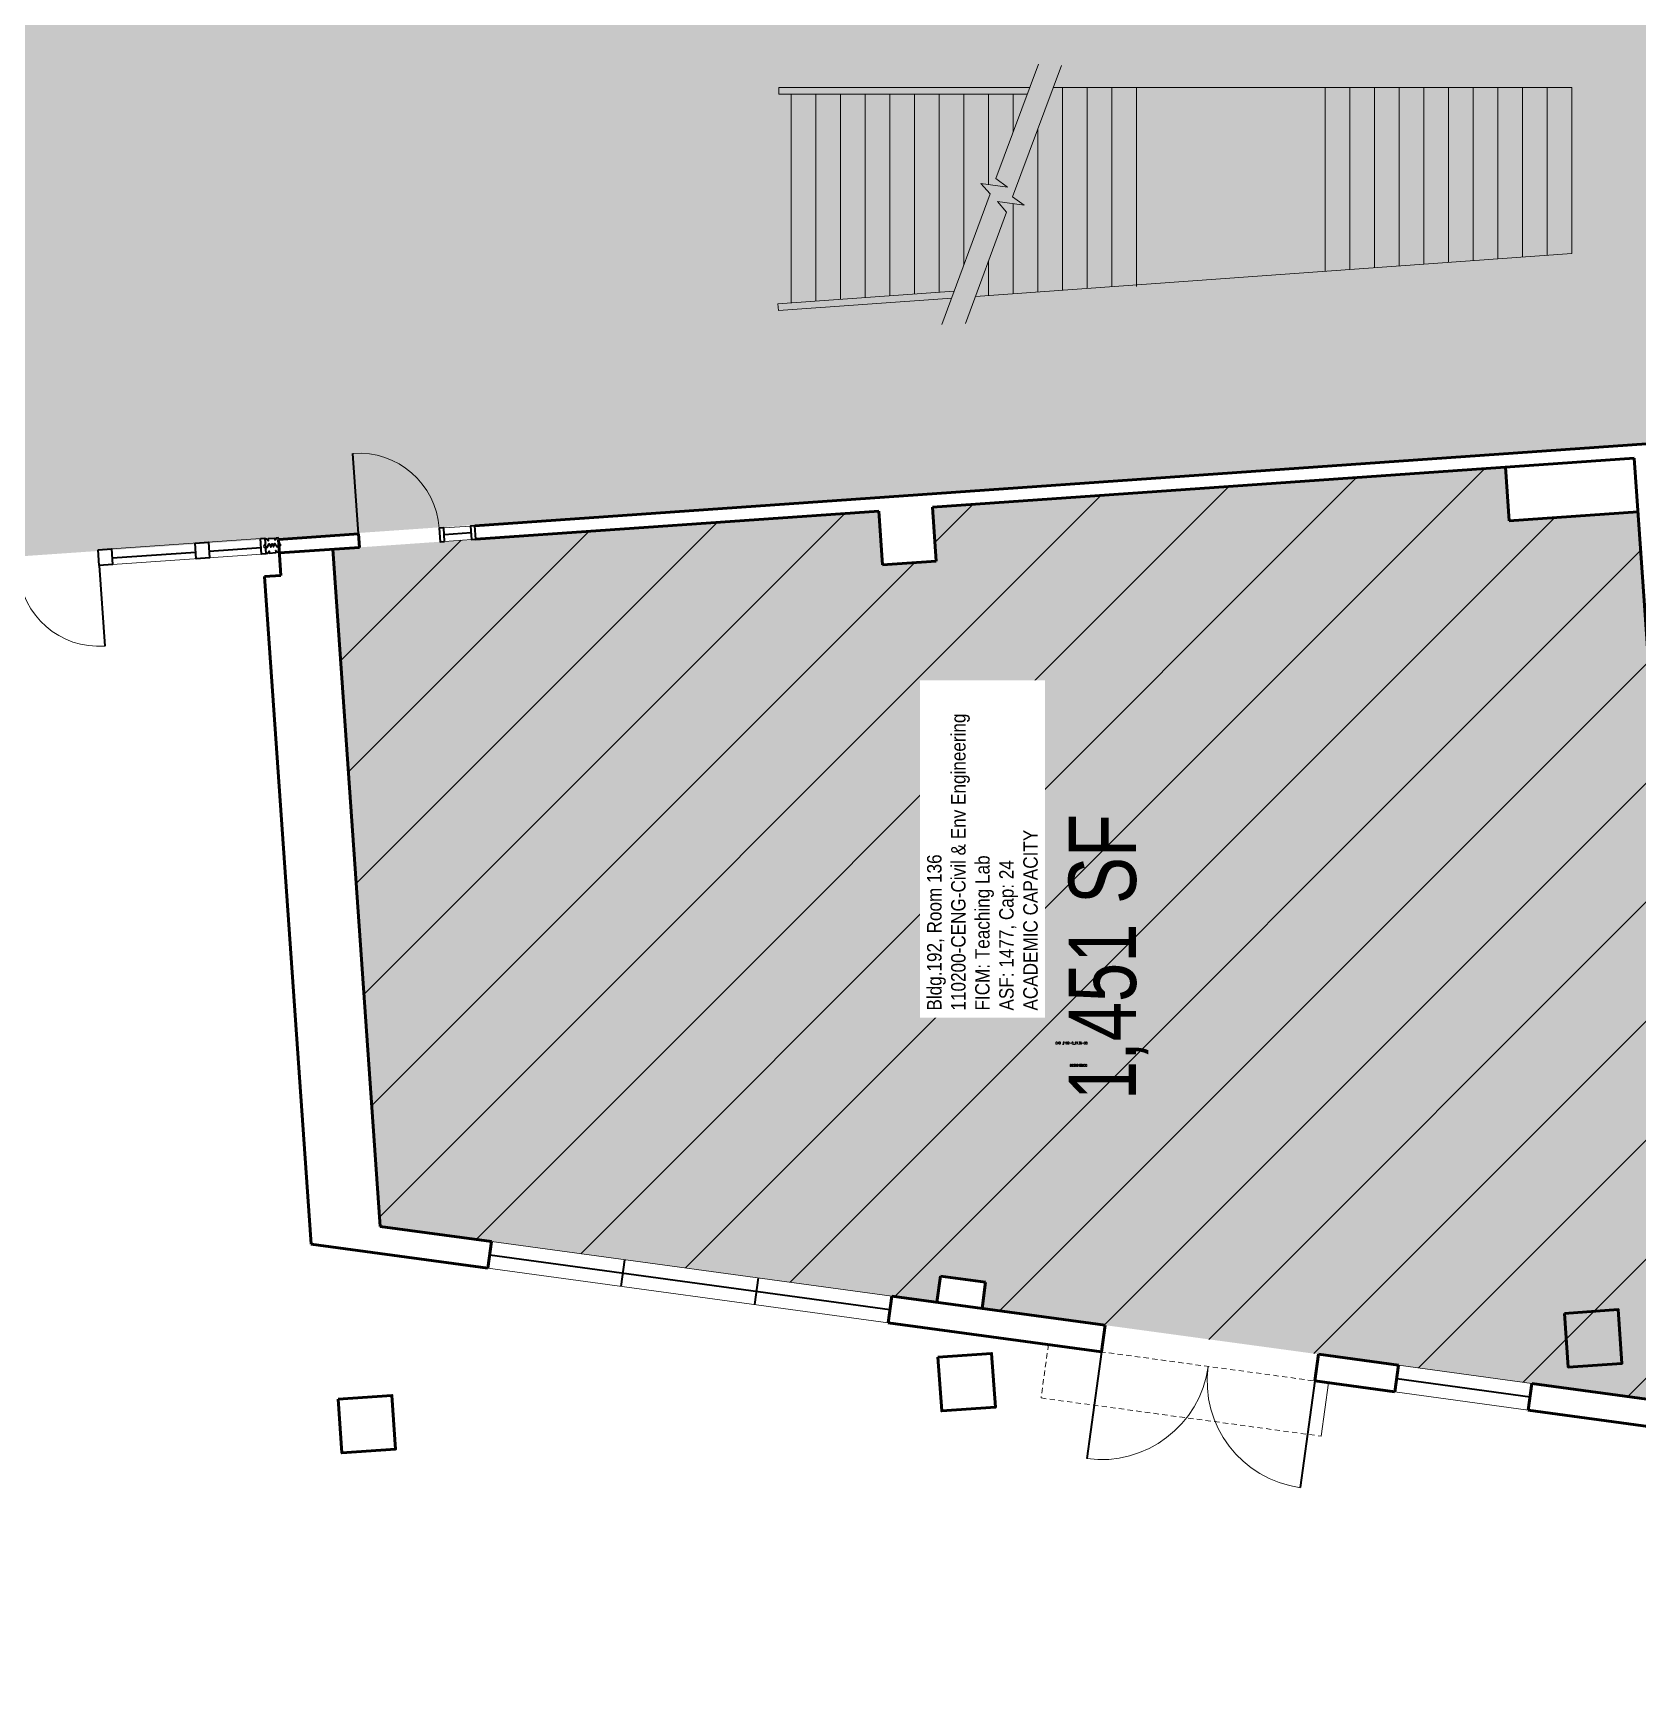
# Model space of a CAD drawing. Header units: inches. Extents: x -2539 to 2829, y -872 to 1370.
# Drawn here: x -421 to 295, y -368 to 367 of the extents above; entities that cross this region are included whole.
import ezdxf
from ezdxf.enums import TextEntityAlignment as Align

# ---------------------------------------------------------------- set-up
doc = ezdxf.new("R2010")
doc.units = ezdxf.units.IN
doc.header["$LTSCALE"] = 10
doc.header["$MEASUREMENT"] = 0
doc.linetypes.add('DGN Style 2', pattern=[0.389297, 0.233578, -0.155719])
for name, color, linetype in [('A-DOOR', 2, 'CONTINUOUS'), ('A-FLOR', 3, 'CONTINUOUS'), ('A-GLAZ', 1, 'CONTINUOUS'), ('A-GLAZ-SILL', 2, 'CONTINUOUS'), ('A-IDEN-CNUM', 7, 'CONTINUOUS'), ('A-IDEN-RNUM', 7, 'CONTINUOUS'), ('A-IDEN-SNUM', 4, 'CONTINUOUS'), ('A-IDEN-VNUM', 4, 'CONTINUOUS'), ('A-WALL', 3, 'CONTINUOUS'), ('AREA-TEXT', 3, 'CONTINUOUS'), ('Rooms-Capacity', 4, 'CONTINUOUS'), ('Rooms-Category-Color', 7, 'CONTINUOUS'), ('Rooms-College-Color', 7, 'CONTINUOUS'), ('Rooms-Department-Color', 7, 'CONTINUOUS'), ('Rooms-Division-Color', 7, 'CONTINUOUS'), ('Rooms-Information', 7, 'CONTINUOUS')]:
    doc.layers.add(name, color=color, linetype=linetype)
doc.styles.add('AREA', font='arial.ttf', dxfattribs={"width": 0.75, "height": 12})
doc.styles.add('ROOMSNUMBER', font='TXT.SHX', dxfattribs={"height": 1})
doc.styles.add('ROOMVNUMBER', font='arial.ttf', dxfattribs={"width": 0.85, "height": 30})

msp = doc.modelspace()

# ---------------------------------------------------------------- hatches: boundary and pattern name
at = {"layer": 'Rooms-Capacity'}
h = msp.add_hatch(dxfattribs=at)
h.set_pattern_fill('ANSI31', color=256, scale=300, style=0)
h.paths.add_polyline_path([(-287.09, 137.41), (-43.69, 154.43), (-42.01, 130.49), (-18.07, 132.16), (-19.75, 156.11), (235.63, 173.96), (237.31, 150.02), (294.71, 154.04), (322.58, -244.53), (2.35, -200.9), (3.94, -189.25), (-16.22, -186.51), (-17.81, -198.15), (-265.99, -164.34)])
at = {"layer": 'Rooms-Category-Color', "true_color": 0xadadad}
msp.add_hatch(color=253, dxfattribs=at).paths.add_polyline_path([(-2126.35, 410.51), (-2169.71, 324.86), (-1500.85, -13.78), (-1438.65, 109.06), (-1012.43, 109.06), (-1020.48, 93.14), (298.6, 184.38), (300.34, 159.45), (421.54, 167.92), (435.76, 193.97), (1164.22, 244.91), (1171.78, -164.73), (1119.94, -353.16), (1128.64, -354.34), (1230.83, -368.26), (1230.83, 249.57), (2221.36, 318.83), (2221.99, 309.86), (2323.74, 316.97), (2395.37, 325.04), (2449.27, 328.76), (2449.27, 468.74), (2389.27, 468.74), (2389.27, 414.74), (2363.27, 414.74), (2363.27, 432.74), (2149.27, 432.74), (2149.27, 414.74), (2125.27, 414.74), (2125.27, 432.74), (1911.27, 432.74), (1911.27, 414.74), (1887.27, 414.74), (1887.27, 432.74), (1673.27, 432.74), (1673.27, 414.74), (1649.27, 414.74), (1649.27, 432.74), (1435.27, 432.74), (1435.27, 414.74), (1411.27, 414.74), (1411.27, 432.74), (1150.27, 432.74), (1150.27, 414.74), (1126.27, 414.74), (1126.27, 432.74), (865.27, 432.74), (865.27, 414.74), (841.27, 414.74), (841.27, 432.74), (580.27, 432.74), (580.27, 414.74), (556.27, 414.74), (556.27, 432.74), (295.27, 432.74), (295.27, 414.74), (271.27, 414.74), (271.27, 433.49), (179.27, 433.49), (179.27, 414.74), (-356.74, 414.74), (-356.74, 645.55), (-226.99, 645.55), (-226.99, 749.74), (-356.74, 749.74), (-356.74, 757.74), (-338.74, 757.74), (-338.74, 816.74), (-356.74, 816.74), (-356.74, 840.74), (-484.63, 840.74), (-484.63, 551.75), (-484.63, 545.74), (-478.63, 545.74), (-478.63, 509.74), (-490.63, 509.74), (-490.63, 461.74), (-478.63, 461.74), (-478.63, 430.74), (-850.57, 430.74), (-957.87, 219.03), (-1529.51, 219.03), (-1574.12, 130.92)])
at = {"layer": 'Rooms-Category-Color', "true_color": 0xe3f498}
msp.add_hatch(color=61, dxfattribs=at).paths.add_polyline_path([(-287.09, 137.41), (-43.69, 154.43), (-42.01, 130.49), (-18.07, 132.16), (-19.75, 156.11), (235.63, 173.96), (237.31, 150.02), (294.71, 154.04), (322.58, -244.53), (2.35, -200.9), (3.94, -189.25), (-16.22, -186.51), (-17.81, -198.15), (-265.99, -164.34)])
at = {"layer": 'Rooms-College-Color', "true_color": 0xadadad}
msp.add_hatch(color=253, dxfattribs=at).paths.add_polyline_path([(-2126.35, 410.51), (-2169.71, 324.86), (-1500.85, -13.78), (-1438.65, 109.06), (-1012.43, 109.06), (-1020.48, 93.14), (298.6, 184.38), (300.34, 159.45), (421.54, 167.92), (435.76, 193.97), (1164.22, 244.91), (1171.78, -164.73), (1119.94, -353.16), (1128.64, -354.34), (1230.83, -368.26), (1230.83, 249.57), (2221.36, 318.83), (2221.99, 309.86), (2323.74, 316.97), (2395.37, 325.04), (2449.27, 328.76), (2449.27, 468.74), (2389.27, 468.74), (2389.27, 414.74), (2363.27, 414.74), (2363.27, 432.74), (2149.27, 432.74), (2149.27, 414.74), (2125.27, 414.74), (2125.27, 432.74), (1911.27, 432.74), (1911.27, 414.74), (1887.27, 414.74), (1887.27, 432.74), (1673.27, 432.74), (1673.27, 414.74), (1649.27, 414.74), (1649.27, 432.74), (1435.27, 432.74), (1435.27, 414.74), (1411.27, 414.74), (1411.27, 432.74), (1150.27, 432.74), (1150.27, 414.74), (1126.27, 414.74), (1126.27, 432.74), (865.27, 432.74), (865.27, 414.74), (841.27, 414.74), (841.27, 432.74), (580.27, 432.74), (580.27, 414.74), (556.27, 414.74), (556.27, 432.74), (295.27, 432.74), (295.27, 414.74), (271.27, 414.74), (271.27, 433.49), (179.27, 433.49), (179.27, 414.74), (-356.74, 414.74), (-356.74, 645.55), (-226.99, 645.55), (-226.99, 749.74), (-356.74, 749.74), (-356.74, 757.74), (-338.74, 757.74), (-338.74, 816.74), (-356.74, 816.74), (-356.74, 840.74), (-484.63, 840.74), (-484.63, 551.75), (-484.63, 545.74), (-478.63, 545.74), (-478.63, 509.74), (-490.63, 509.74), (-490.63, 461.74), (-478.63, 461.74), (-478.63, 430.74), (-850.57, 430.74), (-957.87, 219.03), (-1529.51, 219.03), (-1574.12, 130.92)])
at = {"layer": 'Rooms-College-Color', "true_color": 0x99d7b2}
msp.add_hatch(color=253, dxfattribs=at).paths.add_polyline_path([(-287.09, 137.41), (-43.69, 154.43), (-42.01, 130.49), (-18.07, 132.16), (-19.75, 156.11), (235.63, 173.96), (237.31, 150.02), (294.71, 154.04), (322.58, -244.53), (2.35, -200.9), (3.94, -189.25), (-16.22, -186.51), (-17.81, -198.15), (-265.99, -164.34)])
at = {"layer": 'Rooms-Department-Color', "true_color": 0xacacac}
msp.add_hatch(color=253, dxfattribs=at).paths.add_polyline_path([(-2126.35, 410.51), (-2169.71, 324.86), (-1500.85, -13.78), (-1438.65, 109.06), (-1012.43, 109.06), (-1020.48, 93.14), (298.6, 184.38), (300.34, 159.45), (421.54, 167.92), (435.76, 193.97), (1164.22, 244.91), (1171.78, -164.73), (1119.94, -353.16), (1128.64, -354.34), (1230.83, -368.26), (1230.83, 249.57), (2221.36, 318.83), (2221.99, 309.86), (2323.74, 316.97), (2395.37, 325.04), (2449.27, 328.76), (2449.27, 468.74), (2389.27, 468.74), (2389.27, 414.74), (2363.27, 414.74), (2363.27, 432.74), (2149.27, 432.74), (2149.27, 414.74), (2125.27, 414.74), (2125.27, 432.74), (1911.27, 432.74), (1911.27, 414.74), (1887.27, 414.74), (1887.27, 432.74), (1673.27, 432.74), (1673.27, 414.74), (1649.27, 414.74), (1649.27, 432.74), (1435.27, 432.74), (1435.27, 414.74), (1411.27, 414.74), (1411.27, 432.74), (1150.27, 432.74), (1150.27, 414.74), (1126.27, 414.74), (1126.27, 432.74), (865.27, 432.74), (865.27, 414.74), (841.27, 414.74), (841.27, 432.74), (580.27, 432.74), (580.27, 414.74), (556.27, 414.74), (556.27, 432.74), (295.27, 432.74), (295.27, 414.74), (271.27, 414.74), (271.27, 433.49), (179.27, 433.49), (179.27, 414.74), (-356.74, 414.74), (-356.74, 645.55), (-226.99, 645.55), (-226.99, 749.74), (-356.74, 749.74), (-356.74, 757.74), (-338.74, 757.74), (-338.74, 816.74), (-356.74, 816.74), (-356.74, 840.74), (-484.63, 840.74), (-484.63, 551.75), (-484.63, 545.74), (-478.63, 545.74), (-478.63, 509.74), (-490.63, 509.74), (-490.63, 461.74), (-478.63, 461.74), (-478.63, 430.74), (-850.57, 430.74), (-957.87, 219.03), (-1529.51, 219.03), (-1574.12, 130.92)])
at = {"layer": 'Rooms-Department-Color', "true_color": 0x99d7b2}
msp.add_hatch(color=253, dxfattribs=at).paths.add_polyline_path([(-287.09, 137.41), (-43.69, 154.43), (-42.01, 130.49), (-18.07, 132.16), (-19.75, 156.11), (235.63, 173.96), (237.31, 150.02), (294.71, 154.04), (322.58, -244.53), (2.35, -200.9), (3.94, -189.25), (-16.22, -186.51), (-17.81, -198.15), (-265.99, -164.34)])
at = {"layer": 'Rooms-Division-Color', "true_color": 0xadadad}
msp.add_hatch(color=253, dxfattribs=at).paths.add_polyline_path([(-2126.35, 410.51), (-2169.71, 324.86), (-1500.85, -13.78), (-1438.65, 109.06), (-1012.43, 109.06), (-1020.48, 93.14), (298.6, 184.38), (300.34, 159.45), (421.54, 167.92), (435.76, 193.97), (1164.22, 244.91), (1171.78, -164.73), (1119.94, -353.16), (1128.64, -354.34), (1230.83, -368.26), (1230.83, 249.57), (2221.36, 318.83), (2221.99, 309.86), (2323.74, 316.97), (2395.37, 325.04), (2449.27, 328.76), (2449.27, 468.74), (2389.27, 468.74), (2389.27, 414.74), (2363.27, 414.74), (2363.27, 432.74), (2149.27, 432.74), (2149.27, 414.74), (2125.27, 414.74), (2125.27, 432.74), (1911.27, 432.74), (1911.27, 414.74), (1887.27, 414.74), (1887.27, 432.74), (1673.27, 432.74), (1673.27, 414.74), (1649.27, 414.74), (1649.27, 432.74), (1435.27, 432.74), (1435.27, 414.74), (1411.27, 414.74), (1411.27, 432.74), (1150.27, 432.74), (1150.27, 414.74), (1126.27, 414.74), (1126.27, 432.74), (865.27, 432.74), (865.27, 414.74), (841.27, 414.74), (841.27, 432.74), (580.27, 432.74), (580.27, 414.74), (556.27, 414.74), (556.27, 432.74), (295.27, 432.74), (295.27, 414.74), (271.27, 414.74), (271.27, 433.49), (179.27, 433.49), (179.27, 414.74), (-356.74, 414.74), (-356.74, 645.55), (-226.99, 645.55), (-226.99, 749.74), (-356.74, 749.74), (-356.74, 757.74), (-338.74, 757.74), (-338.74, 816.74), (-356.74, 816.74), (-356.74, 840.74), (-484.63, 840.74), (-484.63, 551.75), (-484.63, 545.74), (-478.63, 545.74), (-478.63, 509.74), (-490.63, 509.74), (-490.63, 461.74), (-478.63, 461.74), (-478.63, 430.74), (-850.57, 430.74), (-957.87, 219.03), (-1529.51, 219.03), (-1574.12, 130.92)])
at = {"layer": 'Rooms-Division-Color', "true_color": 0x99d7b2}
msp.add_hatch(color=253, dxfattribs=at).paths.add_polyline_path([(-287.09, 137.41), (-43.69, 154.43), (-42.01, 130.49), (-18.07, 132.16), (-19.75, 156.11), (235.63, 173.96), (237.31, 150.02), (294.71, 154.04), (322.58, -244.53), (2.35, -200.9), (3.94, -189.25), (-16.22, -186.51), (-17.81, -198.15), (-265.99, -164.34)])

# ---------------------------------------------------------------- linework, layer by layer
at = {"layer": 'A-DOOR', "linetype": 'Continuous', "lineweight": 35}
for p, q in [((-275.54, 144.23), (-278.05, 180.15)), ((-391.21, 130.13), (-388.7, 94.22)), ((55.59, -220.26), (49.11, -267.82)), ((150.71, -233.22), (144.23, -280.78))]:
    msp.add_line(p, q, dxfattribs=at)
at = {"layer": 'A-DOOR', "linetype": 'Continuous', "lineweight": 18}
for centre, radius, start, end in [((-275.54, 144.23), 36, 4, 94), ((-391.21, 130.13), 36, 184, 274), ((150.71, -233.22), 48, 172.24192, 262.24192)]:
    msp.add_arc(centre, radius, start, end, dxfattribs=at)
at = {"layer": 'A-DOOR', "linetype": 'Continuous', "lineweight": 18, "extrusion": (0, 0, -1)}
msp.add_arc((-55.59, -220.26), 48, 187.75808, 277.75808, dxfattribs=at)
at = {"layer": 'A-FLOR', "linetype": 'Continuous', "lineweight": 18}
for p, q in [((-88.29, 343.24), (23.7, 343.24)), ((-88.29, 340.24), (-88.29, 343.24)), ((-88.29, 340.24), (22.58, 340.24)), ((-82.73, 340.24), (-82.73, 247.16)), ((-71.73, 340.24), (-71.73, 247.96)), ((-60.73, 340.24), (-60.73, 248.75)), ((-49.73, 340.24), (-49.73, 249.54)), ((-38.73, 340.24), (-38.73, 250.33)), ((-27.73, 340.24), (-27.73, 251.13)), ((-16.73, 340.24), (-16.73, 251.92)), ((-5.73, 340.24), (-5.73, 264.07)), ((5.27, 340.24), (5.27, 299.92)), ((16.27, 340.24), (16.27, 323.33)), ((34.13, 343.24), (265.27, 343.24)), ((38.27, 343.24), (38.27, 252.87)), ((49.27, 343.24), (49.27, 253.67)), ((60.27, 343.24), (60.27, 254.46)), ((71.27, 343.24), (71.27, 254.46)), ((155.27, 343.24), (155.27, 261.31)), ((166.27, 343.24), (166.27, 262.11)), ((177.27, 343.24), (177.27, 262.9)), ((188.27, 343.24), (188.27, 263.69)), ((199.27, 343.24), (199.27, 264.49)), ((210.27, 343.24), (210.27, 265.28)), ((221.27, 343.24), (221.27, 266.07)), ((232.27, 343.24), (232.27, 266.86)), ((243.27, 343.24), (243.27, 267.66)), ((254.27, 343.24), (254.27, 268.45)), ((265.27, 343.24), (265.27, 269.24)), ((27.27, 324.91), (27.27, 252.08)), ((16.27, 291.35), (16.27, 251.29)), ((-0.56, 250.08), (265.27, 269.24)), ((5.27, 265.87), (5.27, 250.5)), ((-88.61, 246.74), (-10.04, 252.4)), ((-88.61, 246.74), (-88.4, 243.75)), ((-88.4, 243.75), (-11.18, 249.31))]:
    msp.add_line(p, q, dxfattribs=at)
at = {"layer": 'A-FLOR', "linetype": 'Continuous', "lineweight": 18, "flags": 128}
for points in [[(27.55, 353.56), (8.51, 302.56), (13.76, 298.77), (1.86, 300.38), (5.95, 295.77), (-15.52, 237.54)], [(37.8, 353.02), (15.87, 294.48), (21.12, 290.69), (9.22, 292.31), (13.31, 287.69), (-4.99, 238.06)]]:
    msp.add_lwpolyline(points, dxfattribs=at)
at = {"layer": 'A-GLAZ', "linetype": 'Continuous', "lineweight": 18}
for p, q in [((-225.66, 147.72), (-237.63, 146.88)), ((-385.71, 137.53), (-319.33, 142.17)), ((-225.24, 141.74), (-237.21, 140.9)), ((-385.22, 130.55), (-318.84, 135.19)), ((-216.27, -171.11), (-37.91, -195.41)), ((-217.89, -183.01), (-39.53, -207.3)), ((188, -226.19), (247.45, -234.29)), ((150.83, -233.24), (147.59, -257.02)), ((156.77, -234.05), (153.53, -257.83)), ((245.83, -246.18), (186.38, -238.08))]:
    msp.add_line(p, q, dxfattribs=at)
at = {"layer": 'A-GLAZ', "linetype": 'Continuous', "lineweight": 35}
for p, q in [((-158.44, -191.1), (-156.82, -179.21)), ((-98.98, -199.2), (-97.36, -187.31))]:
    msp.add_line(p, q, dxfattribs=at)
at = {"layer": 'A-GLAZ', "linetype": 'DGN Style 2', "lineweight": 18}
for p, q in [((31.92, -217.04), (28.68, -240.82)), ((31.92, -217.04), (156.77, -234.05)), ((28.68, -240.82), (153.53, -257.83))]:
    msp.add_line(p, q, dxfattribs=at)
at = {"layer": 'A-GLAZ', "linetype": 'Continuous', "lineweight": 35}
for points in [[(-223.25, 141.88), (-223.67, 147.86), (-225.66, 147.72), (-225.24, 141.74)], [(-348.43, 140.14), (-342.45, 140.56), (-341.96, 133.57), (-347.94, 133.16)], [(-319.33, 142.17), (-317.33, 142.31), (-316.84, 135.33), (-318.84, 135.19)], [(-237.21, 140.9), (-237.63, 146.88), (-239.63, 146.74), (-239.21, 140.76)], [(-391.7, 137.11), (-385.71, 137.53), (-385.22, 130.55), (-391.21, 130.13)], [(-391.7, 137.11), (-385.71, 137.53), (-385.22, 130.55), (-391.21, 130.13)]]:
    msp.add_3dface(points, dxfattribs=at)
at = {"layer": 'A-GLAZ-SILL', "linetype": 'Continuous', "lineweight": 35}
for p, q in [((-225.45, 144.73), (-237.42, 143.89)), ((-385.43, 133.54), (-348.15, 136.15)), ((-342.17, 136.57), (-319.05, 138.18)), ((-217.08, -177.06), (-38.72, -201.36)), ((187.19, -232.14), (246.64, -240.24))]:
    msp.add_line(p, q, dxfattribs=at)
at = {"layer": 'A-WALL', "linetype": 'Continuous', "lineweight": 50}
for p, q in [((298.6, 184.38), (-223.67, 147.86)), ((322.58, -244.53), (293.03, 177.98)), ((235.63, 173.96), (237.31, 150.02)), ((-18.07, 132.16), (-19.75, 156.11)), ((-43.69, 154.43), (-42.01, 130.49)), ((237.31, 150.02), (294.71, 154.04)), ((-275.54, 144.23), (-311.28, 141.73)), ((-311.28, 141.73), (-310.16, 125.77)), ((-275.54, 144.23), (-275.12, 138.25)), ((-317.57, 125.26), (-310.16, 125.77)), ((-317.57, 125.26), (-296.76, -172.26)), ((-42.01, 130.49), (-18.07, 132.16)), ((-217.89, -183.01), (-216.27, -171.11)), ((-17.81, -198.15), (-16.22, -186.51)), ((2.35, -200.9), (3.94, -189.25)), ((-39.53, -207.3), (-37.91, -195.41)), ((55.59, -220.26), (57.21, -208.37)), ((150.71, -233.22), (152.33, -221.33)), ((186.38, -238.08), (188, -226.19)), ((245.83, -246.18), (247.45, -234.29))]:
    msp.add_line(p, q, dxfattribs=at)
at = {"layer": 'A-WALL', "linetype": 'Continuous', "lineweight": 35}
for p, q in [((-317.31, 142.05), (-316.4, 142.12)), ((-317.13, 142.07), (-317.09, 141.6)), ((-316.4, 142.12), (-315.81, 141.32)), ((-315.82, 142.16), (-312.82, 142.37)), ((-315.77, 141.34), (-315.82, 142.16)), ((-312.76, 141.55), (-312.82, 142.37)), ((-312.24, 142.41), (-312.72, 141.54)), ((-311.33, 142.47), (-312.24, 142.41)), ((-311.52, 142.46), (-311.48, 141.99)), ((-316.86, 135.62), (-315.95, 135.68)), ((-316.68, 135.63), (-316.71, 136.1)), ((-315.95, 135.68), (-315.48, 136.55)), ((-315.43, 136.54), (-315.37, 135.72)), ((-315.37, 135.72), (-312.37, 135.93)), ((-312.42, 136.75), (-312.37, 135.93)), ((-311.79, 135.98), (-312.38, 136.77)), ((-310.88, 136.04), (-311.79, 135.98)), ((-311.07, 136.03), (-311.1, 136.49))]:
    msp.add_line(p, q, dxfattribs=at)
at = {"layer": 'A-WALL', "linetype": 'Continuous', "lineweight": 50, "flags": 128}
for points in [[(293.03, 177.98), (-19.75, 156.11)], [(-43.69, 154.43), (-223.25, 141.88)], [(-275.12, 138.25), (-310.86, 135.75)], [(-265.99, -164.34), (-287.09, 137.41)], [(-265.99, -164.34), (-216.27, -171.11)], [(-296.76, -172.26), (-217.89, -183.01)], [(-16.22, -186.51), (3.94, -189.25)], [(-37.91, -195.41), (57.21, -208.37)], [(-39.53, -207.3), (55.59, -220.26)], [(152.33, -221.33), (188, -226.19)], [(150.71, -233.22), (186.38, -238.08)], [(247.45, -234.29), (366.35, -250.49)], [(245.83, -246.18), (364.73, -262.38)]]:
    msp.add_lwpolyline(points, dxfattribs=at)
at = {"layer": 'A-WALL', "linetype": 'Continuous', "lineweight": 18, "flags": 128}
for points in [[(-316.9, 140.23), (-316.94, 140.26), (-316.91, 140.3), (-316.77, 140.18), (-316.8, 140.14), (-316.83, 140.17), (-317.91, 138.94), (-318.01, 138.89), (-317.98, 139)], [(-311.48, 140.61), (-311.45, 140.65), (-311.49, 140.68), (-311.61, 140.54), (-311.57, 140.51), (-311.54, 140.54), (-310.31, 139.47), (-310.2, 139.43), (-310.25, 139.54)], [(-316.71, 137.48), (-316.74, 137.44), (-316.71, 137.41), (-316.58, 137.56), (-316.62, 137.59), (-316.65, 137.55), (-317.88, 138.62), (-318, 138.66), (-317.95, 138.55)], [(-311.29, 137.86), (-311.25, 137.83), (-311.28, 137.79), (-311.43, 137.92), (-311.4, 137.95), (-311.36, 137.92), (-310.29, 139.16), (-310.18, 139.21), (-310.22, 139.09)]]:
    msp.add_lwpolyline(points, close=True, dxfattribs=at)
at = {"layer": 'A-WALL', "linetype": 'Continuous', "lineweight": 35, "flags": 128}
msp.add_lwpolyline([(-316.52, 138.3), (-316.3, 138.13), (-315.37, 139.8), (-314.66, 138.37), (-314.15, 139.89), (-313.44, 138.46), (-312.93, 139.97), (-311.79, 138.44), (-311.6, 138.64)], dxfattribs=at)
at = {"layer": 'A-WALL', "linetype": 'Continuous', "lineweight": 35}
for centre, start, end in [((-315.79, 141.34), 214.96376, 4), ((-312.4, 136.76), 34.96376, 184)]:
    msp.add_arc(centre, 0.0234, start, end, dxfattribs=at)
at = {"layer": 'A-WALL', "linetype": 'Continuous', "lineweight": 35, "extrusion": (0, 0, -1)}
msp.add_arc((312.74, 141.55), 0.0234, 206.96376, 356, dxfattribs=at)
at = {"layer": 'A-WALL', "linetype": 'Continuous', "lineweight": 35, "extrusion": (9.09045e-23, -4.21043e-23, -1)}
msp.add_arc((315.46, 136.54), 0.0234, 26.96376, 176, dxfattribs=at)
at = {"layer": 'A-WALL', "linetype": 'Continuous', "lineweight": 50}
for points in [[(262, -203.12), (263.67, -227.06), (287.61, -225.38), (285.94, -201.44)], [(-17.32, -222.65), (-15.64, -246.59), (8.3, -244.92), (6.62, -220.97)], [(-284.67, -241.34), (-282.99, -265.28), (-259.05, -263.61), (-260.72, -239.67)]]:
    msp.add_3dface(points, dxfattribs=at)

# ---------------------------------------------------------------- texts
at = {"layer": 'A-IDEN-CNUM', "style": 'ROOMSNUMBER', "width": 0.85}
msp.add_text('CAD #192-0_0136-00', height=1, rotation=360, dxfattribs=at).set_placement((35.11, -83.14))
at = {"layer": 'A-IDEN-RNUM', "style": 'ROOMSNUMBER', "width": 0.85}
msp.add_text('0136-00', height=1, rotation=360, dxfattribs=at).set_placement((41.49, -93.11))
at = {"layer": 'A-IDEN-SNUM', "style": 'ROOMSNUMBER', "width": 0.85}
msp.add_text('1920013600', height=1, rotation=360, dxfattribs=at).set_placement((41.49, -93.11))
at = {"layer": 'A-IDEN-VNUM', "style": 'ROOMVNUMBER', "width": 0.85}
msp.add_text('136', height=45, rotation=90, dxfattribs=at).set_placement((4.74, -23.59), align=Align.MIDDLE_CENTER)
at = {"layer": 'AREA-TEXT', "style": 'AREA', "width": 0.75}
msp.add_text('1,451 SF', height=30, rotation=90, dxfattribs=at).set_placement((55.97, -44.29), align=Align.MIDDLE_CENTER)

# ---------------------------------------------------------------- next in the draw order: texts
at = {"layer": 'Rooms-Information', "insert": (27.24, -68.17), "char_height": 6.42857, "width": 144, "attachment_point": 7, "rotation": 90, "style": 'ROOMVNUMBER', "bg_fill": 3, "box_fill_scale": 1.5, "bg_fill_color": 256, "bg_fill_true_color": 13158600, "bg_fill_transparency": 0}
msp.add_mtext('Bldg.192, Room 136^M^J110200-CENG-Civil & Env Engineering^M^JFICM: Teaching Lab^M^JASF: 1477, Cap: 24^M^JACADEMIC CAPACITY', dxfattribs=at)

doc.saveas('drawing.dxf')
